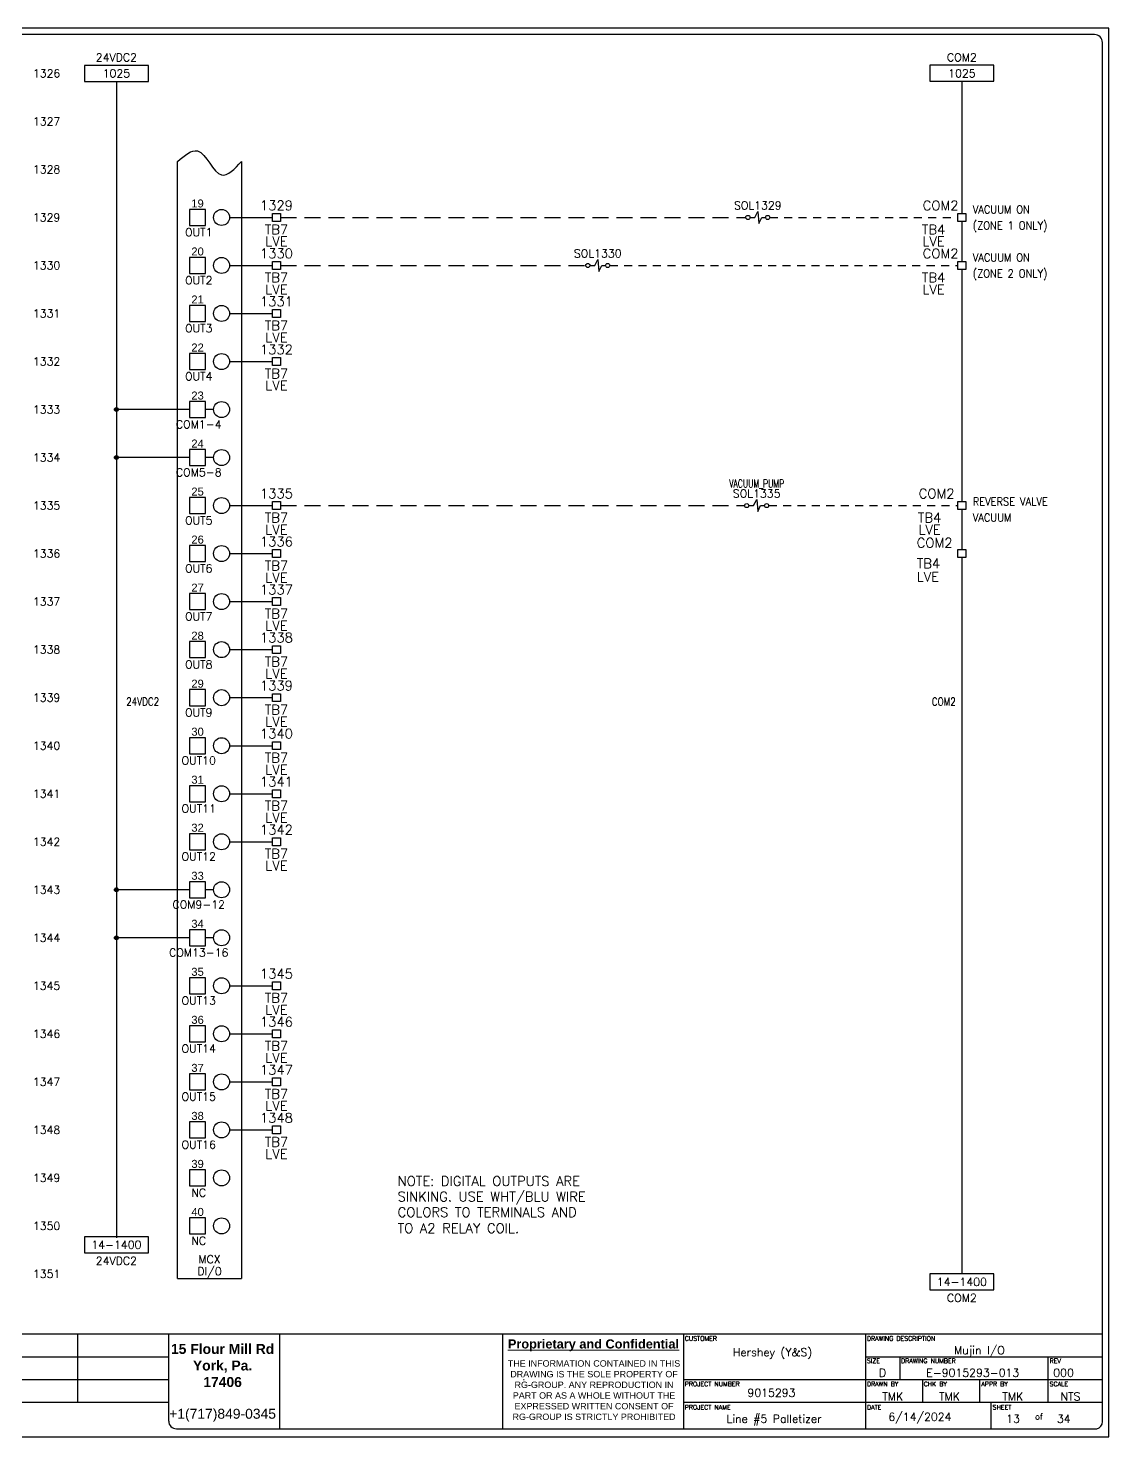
# Model space of a CAD drawing. Header units: inches. Extents: x 0 to 34.2, y 0 to 22.
# Drawn here: x 17.37 to 34.25, y -0.04 to 21.96 of the extents above; entities that cross this region are included whole.
import ezdxf
from ezdxf.enums import TextEntityAlignment as Align

# ---------------------------------------------------------------- set-up
doc = ezdxf.new("R2010")
doc.units = ezdxf.units.IN
doc.header["$MEASUREMENT"] = 0
for name, pattern in [('DASHED2', [0.375, 0.25, -0.125]), ('HIDDEN', [0.375, 0.25, -0.125]), ('HIDDEN2', [0.1875, 0.125, -0.0625])]:
    doc.linetypes.add(name, pattern=pattern)
for name, color, linetype in [('BLK_18AWG', 250, 'Continuous'), ('BLU_12AWG', 5, 'Continuous'), ('BLU_18 AWG', 150, 'Continuous'), ('BLU_18AWG', 5, 'Continuous'), ('BLU_WHT_12AWG', 4, 'Continuous'), ('DESC', 150, 'Continuous'), ('LOC', 8, 'Continuous'), ('LOCBOX', 3, 'HIDDEN2'), ('SYMS', 7, 'Continuous'), ('TAGS', 1, 'Continuous'), ('TB_LABELS', 1, 'Continuous'), ('WIRENO', 3, 'Continuous'), ('WIREREF', 50, 'Continuous'), ('XREF', 7, 'Continuous')]:
    doc.layers.add(name, color=color, linetype=linetype)
doc.styles.add('Annotative', font='arial.ttf')
doc.styles.add('Fields', font='simplex.shx', dxfattribs={"height": 0.185})
doc.styles.add('ROMANS', font='romans')
doc.styles.get("Standard").update_dxf_attribs({"font": 'arial.ttf'})
doc.styles.add('WD', font='romans.shx', dxfattribs={"height": 0.185})

# ---------------------------------------------------------------- blocks, each defined once
blk = doc.blocks.new('RG_Master_Ver_4_2_2')
at = {"color": 3}
for p, q in [((34.028, 21.856), (0.25, 21.856)), ((34.15, 0.194), (34.15, 21.734)), ((10.12, 1.563), (34.15, 1.563)), ((18.143, 1.563), (18.143, 0.496)), ((19.566, 1.563), (19.566, 0.203)), ((21.3, 1.563), (21.3, 0.072)), ((24.781, 1.562), (24.781, 0.072)), ((27.605, 1.563), (27.605, 0.072)), ((30.451, 1.563), (30.451, 0.072)), ((9.998, 1.207), (19.566, 1.207)), ((30.451, 1.207), (34.15, 1.207)), ((30.984, 1.207), (30.984, 0.852)), ((33.297, 1.207), (33.297, 0.852)), ((9.998, 0.852), (19.566, 0.852)), ((25.107, 0.852), (25.117, 0.852)), ((27.605, 0.852), (34.15, 0.852)), ((27.959, 0.852), (27.961, 0.852)), ((31.34, 0.852), (31.34, 0.496)), ((32.229, 0.852), (32.229, 0.496)), ((33.297, 0.852), (33.297, 0.496)), ((9.998, 0.496), (19.566, 0.496)), ((27.605, 0.496), (34.15, 0.496)), ((32.407, 0.496), (32.407, 0.085)), ((19.689, 0.081), (34.062, 0.081))]:
    blk.add_line(p, q, dxfattribs=at)
blk.add_lwpolyline([(0, -0.044), (34.25, -0.044), (34.25, 21.956), (0, 21.956)], close=True, dxfattribs=at)
for centre, radius, start, end in [((34.028, 21.734), 0.122, 0, 90), ((19.689, 0.203), 0.122, 180, 270), ((34.035, 0.192), 0.115, 283.6956, 0.7965)]:
    blk.add_arc(centre, radius, start, end, dxfattribs=at)
at = {"color": 3, "insert": (20.409, 1.406), "char_height": 0.14228, "attachment_point": 2}
blk.add_mtext_dynamic_manual_height_columns('{\\fArial|b1|i0|c0|p34;\\H1.08937x;15 Flour Mill Rd\\PYork, Pa. \\P17406}\\P\\P{\\H1.08937x;+1(717)849-0345}', width=1.73509, gutter_width=0.69, heights=[0], dxfattribs=at)
at = {"color": 3, "linetype": 'Continuous', "lineweight": 20, "insert": (26.201, 1.478), "char_height": 0.14228, "width": 2.80179, "attachment_point": 2, "style": 'Annotative'}
blk.add_mtext('{\\fArial|b1|i0|c0|p34;\\LProprietary and Confidential}', dxfattribs=at)
at = {"color": 3, "insert": (26.21, 1.152), "char_height": 0.1, "width": 2.78538, "attachment_point": 2, "style": 'Annotative'}
blk.add_mtext('THE INFORMATION CONTAINED IN THIS DRAWING IS THE SOLE PROPERTY OF RG-GROUP. ANY REPRODUCTION IN PART OR AS A WHOLE WITHOUT THE EXPRESSED WRITTEN CONSENT OF RG-GROUP IS STRICTLY PROHIBITED', dxfattribs=at)
at = {"insert": (30.807, 0.331), "char_height": 0.125, "attachment_point": 1, "style": 'Fields'}
blk.add_mtext('6/14/2024', dxfattribs=at)
at = {"style": 'Fields'}
for tag, p in [('DESCRIPTION_3', (13.116, 1.307)), ('DRN_3', (15.472, 1.307)), ('CHK_3', (16.529, 1.307)), ('APP_3', (17.552, 1.307)), ('DATE_3', (18.829, 1.307)), ('CUSTOMER', (28.997, 1.214)), ('DRAWING_DESC', (32.229, 1.246)), ('DESCRIPTION_2', (13.116, 0.951)), ('DRN_2', (15.472, 0.951)), ('CHK_2', (16.529, 0.951)), ('APP_2', (17.552, 0.951)), ('DATE_2', (18.829, 0.951)), ('SIZE', (30.715, 0.894)), ('DRAWING_#', (32.125, 0.894)), ('REV', (33.543, 0.894)), ('DESCRIPTION_1', (13.116, 0.596)), ('DRN_1', (15.472, 0.596)), ('CHK_1', (16.529, 0.596)), ('APP_1', (17.552, 0.596)), ('DATE_1', (18.829, 0.596)), ('PROJECT_#', (28.981, 0.581)), ('DRN_BY', (30.875, 0.524)), ('CHK_BY', (31.762, 0.524)), ('APP_BY', (32.75, 0.524)), ('SCALE', (33.652, 0.524)), ('PROJECT_NAME', (29.021, 0.176)), ('SHEETNUM', (32.753, 0.176)), ('TTL_SHTS', (33.547, 0.176))]:
    blk.add_attdef(tag, text='', height=0.125, dxfattribs=at).set_placement(p, align=Align.CENTER)
at = {"style": 'Fields', "flags": 9}
blk.add_attdef('WD_TB', (9.953, 0.194), '', height=0.0638, dxfattribs=at)
at = {"layer": 'TB_LABELS', "style": 'WD'}
for s, height, p in [('CUSTOMER', 0.0711, (27.627, 1.528)), ('DRAWING DESCRIPTION', 0.07114, (30.472, 1.528)), ('SIZE', 0.0711, (30.472, 1.179)), ('DRAWING NUMBER', 0.07114, (31.006, 1.179)), ('REV', 0.0711, (33.325, 1.179)), ('PROJECT NUMBER', 0.07114, (27.627, 0.816)), ('DRAWN BY', 0.0711, (30.472, 0.816)), ('CHK BY', 0.0711, (31.359, 0.816)), ('APPR BY', 0.0711, (32.258, 0.816)), ('SCALE', 0.0711, (33.325, 0.816)), ('PROJECT NAME', 0.07114, (27.627, 0.453)), ('DATE', 0.0711, (30.472, 0.453)), ('SHEET', 0.0711, (32.436, 0.453)), ('of', 0.0925, (33.098, 0.318))]:
    blk.add_text(s, height=height, dxfattribs=at).set_placement(p, align=Align.TOP_LEFT)
blk = doc.blocks.new('WD_MLRH')
at = {"style": 'WD'}
blk.add_attdef('RUNGFIRST', text='', height=0.125, dxfattribs=at).set_placement((-0.25, 0), align=Align.MIDDLE_RIGHT)
at = {"style": 'WD', "flags": 1}
for tag, p in [('RUNGHORV', (-0.25, -0.127)), ('RUNGDIST', (-0.25, -0.2)), ('RUNGCNT', (-0.25, -0.237)), ('RUNGINC', (-0.25, -0.163)), ('WIRE-START', (-0.25, -0.356)), ('WIRE-GSUF', (-0.25, -0.396)), ('PH3SPACE', (-0.25, -0.437)), ('WIREMODE', (-0.25, -0.281)), ('WIREFMT', (-0.25, -0.321))]:
    blk.add_attdef(tag, text='', height=0.025, dxfattribs=at).set_placement(p, align=Align.RIGHT)
blk = doc.blocks.new('HA2D1_REF_1')
for p, q in [((0, 0.25), (0, 0)), ((1, 0.25), (0, 0.25)), ((1, 0), (1, 0.25)), ((0, 0), (1, 0))]:
    blk.add_line(p, q)
at = {"style": 'WD'}
for tag, p in [('DESC1', (0.5, 0.3125)), ('XREF', (0.5, 0.0625))]:
    blk.add_attdef(tag, text='', height=0.125, dxfattribs=at).set_placement(p, align=Align.CENTER)
at = {"style": 'WD', "flags": 1}
blk.add_attdef('SIGCODE', text='', height=0.125, dxfattribs=at).set_placement((0.5, -0.125), align=Align.CENTER)
blk = doc.blocks.new('HA2S1_REF_1')
for p, q in [((0, 0.25), (0, 0)), ((1, 0.25), (0, 0.25)), ((1, 0), (1, 0.25)), ((0, 0), (1, 0))]:
    blk.add_line(p, q)
at = {"style": 'WD', "flags": 1}
blk.add_attdef('SIGCODE', text='', height=0.125, dxfattribs=at).set_placement((0.5, 0.3125), align=Align.CENTER)
at = {"style": 'WD'}
for tag, p in [('XREF', (0.5, 0.0625)), ('DESC1', (0.5, -0.1875))]:
    blk.add_attdef(tag, text='', height=0.125, dxfattribs=at).set_placement(p, align=Align.CENTER)
blk = doc.blocks.new('HSV1')
for p, q in [((-0.123, 0), (-0.047, 0)), ((-0.047, 0), (0, 0.094)), ((0, 0.094), (0.016, -0.094)), ((0.016, -0.094), (0.062, 0)), ((0.062, 0), (0.123, 0))]:
    blk.add_line(p, q)
for centre in [(-0.155, 0), (0.155, 0)]:
    blk.add_circle(centre, 0.0322)
at = {"style": 'WD', "width": 0.7}
for tag, p in [('INST', (0, 0.451)), ('LOC', (0, 0.281))]:
    blk.add_attdef(tag, text='', height=0.125, dxfattribs=at).set_placement(p, align=Align.CENTER)
at = {"style": 'WD'}
blk.add_attdef('TAG1', text='', height=0.125, dxfattribs=at).set_placement((0, 0.125), align=Align.CENTER)
for tag, p, height, flags in [('X4TERM01', (-0.188, 0), 0.0125, 1), ('FAMILY', (0.129, 0.108), 0.01, 9), ('X1TERM02', (0.188, 0), 0.0125, 1)]:
    blk.add_attdef(tag, p, '', height=height, dxfattribs=dict(at, flags=flags))
at = {"linetype": 'Continuous', "style": 'WD', "flags": 9}
for tag, p in [('ASSYCODE', (0.156, 0.047)), ('MFG', (0.156, 0.067)), ('CAT', (0.156, 0.087))]:
    blk.add_attdef(tag, text='', height=0.01, dxfattribs=at).set_placement(p, align=Align.CENTER)
at = {"style": 'WD'}
for tag, p, width in [('DESC1', (1.125, 0), 0.9), ('DESC2', (1.125, -0.156), 0.9), ('DESC3', (1.125, -0.312), 0.9), ('XREF', (1.133, -0.473), 0.8), ('WDTAGALT', (1.133, -0.629), 0.8)]:
    blk.add_attdef(tag, p, '', height=0.125, dxfattribs=dict(at, width=width))
at = {"linetype": 'Continuous', "style": 'WD', "flags": 8}
blk.add_attdef('TERM01', text='', height=0.125, dxfattribs=at).set_placement((-0.25, -0.031), align=Align.TOP_RIGHT)
at = {"style": 'WD'}
blk.add_attdef('RATING1', (0.078, -0.313), '', height=0.125, dxfattribs=at)
at = {"linetype": 'Continuous', "style": 'WD', "flags": 8}
blk.add_attdef('TERM02', text='', height=0.125, dxfattribs=at).set_placement((0.25, -0.031), align=Align.TOP_LEFT)
blk = doc.blocks.new('WDDOT')
for radius in [0.03, 0.0187, 0.00929]:
    blk.add_circle((0, 0), radius)
blk = doc.blocks.new('HT0W01')
for p, q in [((-0.062, 0.062), (0.062, 0.062)), ((-0.062, -0.062), (-0.062, 0.062)), ((0.062, 0.062), (0.062, -0.062)), ((0.062, -0.062), (-0.062, -0.062))]:
    blk.add_line(p, q)
at = {"style": 'WD', "flags": 1}
for tag, p, height in [('ASSYCODE', (-0.5, 0.5), 0.15), ('INST', (-0.438, 0.357), 0.15), ('DESC1', (0.612, 0.115), 0.15), ('X4TERM01', (-0.062, 0), 0.0125), ('X4TERMDESC01', (-0.055, -0.023), 0.025), ('X2TERMDESC01', (-0.006, 0.029), 0.025), ('STRIPSEQ', (0, 0), 0.00125), ('X2TERM01', (0, 0.062), 0.0125), ('X1TERMDESC01', (0.039, -0.003), 0.025), ('X1TERM01', (0.062, 0), 0.0125), ('LINKTERM', (0, -0.002), 0.00125), ('X8TERM01', (0, -0.062), 0.0125), ('X8TERMDESC01', (0, -0.054), 0.025)]:
    blk.add_attdef(tag, p, '', height=height, dxfattribs=at)
at = {"linetype": 'Continuous', "style": 'WD', "flags": 8}
for tag, p in [('WIRENO', (0, 0.188)), ('TAGSTRIP', (0, -0.188))]:
    blk.add_attdef(tag, text='', height=0.15, dxfattribs=at).set_placement(p, align=Align.MIDDLE)
at = {"linetype": 'Continuous', "style": 'WD'}
for tag, p, flags in [('CAT', (-0.938, -0.125), 1), ('DESC2', (0.612, -0.041), 9), ('DESC3', (0.612, -0.198), 9)]:
    blk.add_attdef(tag, p, '', height=0.15, dxfattribs=dict(at, flags=flags))
at = {"linetype": 'Continuous', "style": 'WD', "flags": 1}
blk.add_attdef('MFG', text='', height=0.15, dxfattribs=at).set_placement((-0.472, 0.062), align=Align.RIGHT)
at = {"style": 'WD'}
blk.add_attdef('LOC', text='', height=0.15, dxfattribs=at).set_placement((0, -0.375), align=Align.MIDDLE)
blk = doc.blocks.new('WD_WNV')
at = {"linetype": 'Continuous', "style": 'WD', "width": 0.8}
blk.add_attdef('WIRENO', text='', height=0.125, dxfattribs=at).set_placement((-0.05, 0), align=Align.MIDDLE_RIGHT)
at = {"style": 'WD', "flags": 1}
for tag, p in [('W01USER', (-0.062, 0.094)), ('W02USER', (-0.062, 0.086)), ('W03USER', (-0.062, 0.078)), ('W04USER', (-0.062, 0.07)), ('W05USER', (-0.062, 0.062)), ('W06USER', (-0.062, 0.055)), ('W07USER', (-0.062, 0.047)), ('W08USER', (-0.062, 0.039)), ('W09USER', (-0.062, 0.031)), ('W10USER', (-0.062, 0.023))]:
    blk.add_attdef(tag, text='', height=0.005, dxfattribs=at).set_placement(p, align=Align.CENTER)
blk = doc.blocks.new('VT0W01')
for p, q in [((-0.062, 0.062), (0.062, 0.062)), ((-0.062, -0.062), (-0.062, 0.062)), ((0.062, 0.062), (0.062, -0.062)), ((0.062, -0.062), (-0.062, -0.062))]:
    blk.add_line(p, q)
at = {"style": 'WD'}
for tag, p, width in [('INST', (0.062, 0.42), 0.7), ('LOC', (0.062, 0.25), 0.7), ('DESC1', (0.05, -0.385), 0.8)]:
    blk.add_attdef(tag, p, '', height=0.125, dxfattribs=dict(at, width=width))
at = {"style": 'WD', "flags": 1}
for tag, p, height in [('X4TERM01', (-0.062, 0), 0.0125), ('X4TERMDESC01', (-0.055, -0.023), 0.025), ('X2TERMDESC01', (-0.006, 0.029), 0.025), ('STRIPSEQ', (0, 0), 0.00125), ('X2TERM01', (0, 0.062), 0.0125), ('X1TERMDESC01', (0.039, -0.003), 0.025), ('X1TERM01', (0.062, 0), 0.0125), ('LINKTERM', (0, -0.002), 0.00125), ('X8TERM01', (0, -0.062), 0.0125), ('X8TERMDESC01', (0, -0.054), 0.025)]:
    blk.add_attdef(tag, p, '', height=height, dxfattribs=at)
at = {"linetype": 'Continuous', "style": 'WD'}
for tag, p, height, width, flags in [('WIRENO', (0.062, 0.094), 0.125, 0.8, 8), ('TAGSTRIP', (0.05, -0.229), 0.125, 0.9, 8), ('DESC2', (0.05, -0.541), 0.125, 0.8, 8), ('CAT', (0.213, -0.406), 0.109, 0.8, 1), ('DESC3', (0.05, -0.698), 0.125, 0.8, 8)]:
    blk.add_attdef(tag, p, '', height=height, dxfattribs=dict(at, width=width, flags=flags))
at = {"linetype": 'Continuous', "style": 'WD', "width": 0.8, "flags": 1}
blk.add_attdef('MFG', text='', height=0.109, dxfattribs=at).set_placement((0.088, -0.406), align=Align.RIGHT)
at = {"style": 'WD', "width": 0.7, "flags": 1}
blk.add_attdef('ASSYCODE', (0.062, -0.281), '', height=0.01, dxfattribs=at)

msp = doc.modelspace()

# ---------------------------------------------------------------- linework, layer by layer
for p, q in [((19.705, 2.43), (19.705, 19.875)), ((20.705, 19.875), (20.705, 2.43)), ((20.143, 19.125), (19.893, 19.125)), ((19.893, 19.125), (19.893, 18.875)), ((20.143, 19.125), (19.893, 19.125)), ((19.893, 19.125), (19.893, 18.875)), ((20.143, 18.875), (20.143, 19.125)), ((20.143, 18.875), (20.143, 19.125)), ((19.893, 18.875), (20.143, 18.875)), ((19.893, 18.875), (20.143, 18.875)), ((20.143, 18.375), (19.893, 18.375)), ((19.893, 18.375), (19.893, 18.125)), ((20.143, 18.375), (19.893, 18.375)), ((19.893, 18.375), (19.893, 18.125)), ((20.143, 18.125), (20.143, 18.375)), ((20.143, 18.125), (20.143, 18.375)), ((19.893, 18.125), (20.143, 18.125)), ((19.893, 18.125), (20.143, 18.125)), ((20.143, 17.625), (19.893, 17.625)), ((19.893, 17.625), (19.893, 17.375)), ((20.143, 17.625), (19.893, 17.625)), ((19.893, 17.625), (19.893, 17.375)), ((20.143, 17.375), (20.143, 17.625)), ((20.143, 17.375), (20.143, 17.625)), ((19.893, 17.375), (20.143, 17.375)), ((19.893, 17.375), (20.143, 17.375)), ((20.143, 16.875), (19.893, 16.875)), ((19.893, 16.875), (19.893, 16.625)), ((20.143, 16.875), (19.893, 16.875)), ((19.893, 16.875), (19.893, 16.625)), ((20.143, 16.625), (20.143, 16.875)), ((20.143, 16.625), (20.143, 16.875)), ((19.893, 16.625), (20.143, 16.625)), ((19.893, 16.625), (20.143, 16.625)), ((20.143, 16.125), (19.893, 16.125)), ((19.893, 16.125), (19.893, 15.875)), ((20.143, 16.125), (19.893, 16.125)), ((19.893, 16.125), (19.893, 15.875)), ((20.143, 15.875), (20.143, 16.125)), ((20.143, 15.875), (20.143, 16.125)), ((19.893, 15.875), (20.143, 15.875)), ((19.893, 15.875), (20.143, 15.875)), ((20.143, 15.375), (19.893, 15.375)), ((19.893, 15.375), (19.893, 15.125)), ((20.143, 15.375), (19.893, 15.375)), ((19.893, 15.375), (19.893, 15.125)), ((20.143, 15.125), (20.143, 15.375)), ((20.143, 15.125), (20.143, 15.375)), ((19.893, 15.125), (20.143, 15.125)), ((19.893, 15.125), (20.143, 15.125)), ((20.143, 14.625), (19.893, 14.625)), ((19.893, 14.625), (19.893, 14.375)), ((20.143, 14.625), (19.893, 14.625)), ((19.893, 14.625), (19.893, 14.375)), ((20.143, 14.375), (20.143, 14.625)), ((20.143, 14.375), (20.143, 14.625)), ((19.893, 14.375), (20.143, 14.375)), ((19.893, 14.375), (20.143, 14.375)), ((20.143, 13.875), (19.893, 13.875)), ((19.893, 13.875), (19.893, 13.625)), ((20.143, 13.875), (19.893, 13.875)), ((19.893, 13.875), (19.893, 13.625)), ((20.143, 13.625), (20.143, 13.875)), ((20.143, 13.625), (20.143, 13.875)), ((19.893, 13.625), (20.143, 13.625)), ((19.893, 13.625), (20.143, 13.625)), ((20.143, 13.125), (19.893, 13.125)), ((19.893, 13.125), (19.893, 12.875)), ((20.143, 13.125), (19.893, 13.125)), ((19.893, 13.125), (19.893, 12.875)), ((20.143, 12.875), (20.143, 13.125)), ((20.143, 12.875), (20.143, 13.125)), ((19.893, 12.875), (20.143, 12.875)), ((19.893, 12.875), (20.143, 12.875)), ((20.143, 12.375), (19.893, 12.375)), ((19.893, 12.375), (19.893, 12.125)), ((20.143, 12.375), (19.893, 12.375)), ((19.893, 12.375), (19.893, 12.125)), ((20.143, 12.125), (20.143, 12.375)), ((20.143, 12.125), (20.143, 12.375)), ((19.893, 12.125), (20.143, 12.125)), ((19.893, 12.125), (20.143, 12.125)), ((20.143, 11.625), (19.893, 11.625)), ((19.893, 11.625), (19.893, 11.375)), ((20.143, 11.625), (19.893, 11.625)), ((19.893, 11.625), (19.893, 11.375)), ((20.143, 11.375), (20.143, 11.625)), ((20.143, 11.375), (20.143, 11.625)), ((19.893, 11.375), (20.143, 11.375)), ((19.893, 11.375), (20.143, 11.375)), ((20.143, 10.875), (19.893, 10.875)), ((19.893, 10.875), (19.893, 10.625)), ((20.143, 10.875), (19.893, 10.875)), ((19.893, 10.875), (19.893, 10.625)), ((20.143, 10.625), (20.143, 10.875)), ((20.143, 10.625), (20.143, 10.875)), ((19.893, 10.625), (20.143, 10.625)), ((19.893, 10.625), (20.143, 10.625)), ((20.143, 10.125), (19.893, 10.125)), ((19.893, 10.125), (19.893, 9.875)), ((20.143, 10.125), (19.893, 10.125)), ((19.893, 10.125), (19.893, 9.875)), ((20.143, 9.875), (20.143, 10.125)), ((20.143, 9.875), (20.143, 10.125)), ((19.893, 9.875), (20.143, 9.875)), ((19.893, 9.875), (20.143, 9.875)), ((20.143, 9.375), (19.893, 9.375)), ((19.893, 9.375), (19.893, 9.125)), ((20.143, 9.375), (19.893, 9.375)), ((19.893, 9.375), (19.893, 9.125)), ((20.143, 9.125), (20.143, 9.375)), ((20.143, 9.125), (20.143, 9.375)), ((19.893, 9.125), (20.143, 9.125)), ((19.893, 9.125), (20.143, 9.125)), ((20.143, 8.625), (19.893, 8.625)), ((19.893, 8.625), (19.893, 8.375)), ((20.143, 8.625), (19.893, 8.625)), ((19.893, 8.625), (19.893, 8.375)), ((20.143, 8.375), (20.143, 8.625)), ((20.143, 8.375), (20.143, 8.625)), ((19.893, 8.375), (20.143, 8.375)), ((19.893, 8.375), (20.143, 8.375)), ((20.143, 7.875), (19.893, 7.875)), ((19.893, 7.875), (19.893, 7.625)), ((20.143, 7.875), (19.893, 7.875)), ((19.893, 7.875), (19.893, 7.625)), ((20.143, 7.625), (20.143, 7.875)), ((20.143, 7.625), (20.143, 7.875)), ((19.893, 7.625), (20.143, 7.625)), ((19.893, 7.625), (20.143, 7.625)), ((20.143, 7.125), (19.893, 7.125)), ((19.893, 7.125), (19.893, 6.875)), ((20.143, 7.125), (19.893, 7.125)), ((19.893, 7.125), (19.893, 6.875)), ((20.143, 6.875), (20.143, 7.125)), ((20.143, 6.875), (20.143, 7.125)), ((19.893, 6.875), (20.143, 6.875)), ((19.893, 6.875), (20.143, 6.875)), ((20.143, 6.375), (19.893, 6.375)), ((19.893, 6.375), (19.893, 6.125)), ((20.143, 6.375), (19.893, 6.375)), ((19.893, 6.375), (19.893, 6.125)), ((20.143, 6.125), (20.143, 6.375)), ((20.143, 6.125), (20.143, 6.375)), ((19.893, 6.125), (20.143, 6.125)), ((19.893, 6.125), (20.143, 6.125)), ((20.143, 5.625), (19.893, 5.625)), ((19.893, 5.625), (19.893, 5.375)), ((20.143, 5.625), (19.893, 5.625)), ((19.893, 5.625), (19.893, 5.375)), ((20.143, 5.375), (20.143, 5.625)), ((20.143, 5.375), (20.143, 5.625)), ((19.893, 5.375), (20.143, 5.375)), ((19.893, 5.375), (20.143, 5.375)), ((20.143, 4.875), (19.893, 4.875)), ((19.893, 4.875), (19.893, 4.625)), ((20.143, 4.875), (19.893, 4.875)), ((19.893, 4.875), (19.893, 4.625)), ((20.143, 4.625), (20.143, 4.875)), ((20.143, 4.625), (20.143, 4.875)), ((19.893, 4.625), (20.143, 4.625)), ((19.893, 4.625), (20.143, 4.625)), ((20.143, 4.125), (19.893, 4.125)), ((19.893, 4.125), (19.893, 3.875)), ((20.143, 4.125), (19.893, 4.125)), ((19.893, 4.125), (19.893, 3.875)), ((20.143, 3.875), (20.143, 4.125)), ((20.143, 3.875), (20.143, 4.125)), ((19.893, 3.875), (20.143, 3.875)), ((19.893, 3.875), (20.143, 3.875)), ((20.143, 3.375), (19.893, 3.375)), ((19.893, 3.375), (19.893, 3.125)), ((20.143, 3.375), (19.893, 3.375)), ((19.893, 3.375), (19.893, 3.125)), ((20.143, 3.125), (20.143, 3.375)), ((20.143, 3.125), (20.143, 3.375)), ((19.893, 3.125), (20.143, 3.125)), ((19.893, 3.125), (20.143, 3.125)), ((19.705, 2.43), (20.705, 2.43))]:
    msp.add_line(p, q)
for centre in [(20.393, 19), (20.393, 18.25), (20.393, 17.5), (20.393, 16.75), (20.393, 16), (20.393, 15.25), (20.393, 14.5), (20.393, 13.75), (20.393, 13), (20.393, 12.25), (20.393, 11.5), (20.393, 10.75), (20.393, 10), (20.393, 9.25), (20.393, 8.5), (20.393, 7.75), (20.393, 7), (20.393, 6.25), (20.393, 5.5), (20.393, 4.75), (20.393, 4), (20.393, 3.25)]:
    msp.add_circle(centre, 0.125)
msp.add_spline([(19.705, 19.875), (20.018, 20.038), (20.393, 19.663), (20.705, 19.875)], degree=3)
at = {"layer": 'BLK_18AWG', "linetype": 'DASHED2'}
for p, q in [((21.312, 19), (28.58, 19)), ((21.312, 18.25), (26.08, 18.25))]:
    msp.add_line(p, q, dxfattribs=at)
at = {"layer": 'BLK_18AWG', "linetype": 'HIDDEN'}
msp.add_line((21.312, 14.5), (28.562, 14.5), dxfattribs=at)
at = {"layer": 'BLU_12AWG'}
msp.add_line((18.75, 21.125), (18.75, 3.062), dxfattribs=at)
at = {"layer": 'BLU_18 AWG', "color": 4, "linetype": 'Continuous'}
for p, q in [((20.518, 19), (21.188, 19)), ((20.518, 18.25), (21.188, 18.25)), ((20.518, 17.5), (21.188, 17.5)), ((20.518, 16.75), (21.188, 16.75)), ((20.518, 14.5), (21.188, 14.5)), ((20.518, 13.75), (21.188, 13.75)), ((20.518, 13), (21.188, 13)), ((20.518, 12.25), (21.188, 12.25)), ((20.518, 11.5), (21.188, 11.5)), ((20.518, 10.75), (21.188, 10.75)), ((20.518, 10), (21.188, 10)), ((20.518, 9.25), (21.188, 9.25)), ((20.518, 7), (21.188, 7)), ((20.518, 6.25), (21.188, 6.25)), ((20.518, 5.5), (21.188, 5.5)), ((20.518, 4.75), (21.188, 4.75))]:
    msp.add_line(p, q, dxfattribs=at)
at = {"layer": 'BLU_18 AWG', "linetype": 'HIDDEN2'}
for p, q in [((28.955, 19), (31.893, 19)), ((26.455, 18.25), (31.893, 18.25))]:
    msp.add_line(p, q, dxfattribs=at)
at = {"layer": 'BLU_18AWG', "linetype": 'Continuous'}
for p, q in [((19.893, 16), (18.75, 16)), ((20.268, 16), (20.143, 16)), ((19.893, 15.25), (18.75, 15.25)), ((20.268, 15.25), (20.143, 15.25)), ((19.893, 8.5), (18.75, 8.5)), ((20.268, 8.5), (20.143, 8.5)), ((19.893, 7.75), (18.75, 7.75)), ((20.268, 7.75), (20.143, 7.75))]:
    msp.add_line(p, q, dxfattribs=at)
at = {"layer": 'BLU_18AWG', "linetype": 'HIDDEN2'}
msp.add_line((28.938, 14.5), (31.893, 14.5), dxfattribs=at)
at = {"layer": 'BLU_WHT_12AWG'}
for p, q in [((31.955, 21.126), (31.955, 19.062)), ((31.955, 18.937), (31.955, 18.312)), ((31.955, 18.187), (31.955, 14.562)), ((31.955, 14.438), (31.955, 13.812)), ((31.955, 13.688), (31.955, 2.5))]:
    msp.add_line(p, q, dxfattribs=at)

# ---------------------------------------------------------------- block references
ref = msp.add_blockref('RG_Master_Ver_4_2_2', (0, 0))
ref.add_attrib('CUSTOMER', 'Hershey (Y&S)', dxfattribs={"height": 0.125, "style": 'Fields'}).set_placement((28.997, 1.214), align=Align.CENTER)
ref.add_attrib('DRAWING_DESC', 'Mujin I/O', dxfattribs={"height": 0.125, "style": 'Fields'}).set_placement((32.229, 1.246), align=Align.CENTER)
ref.add_attrib('PROJECT_#', '9015293', dxfattribs={"height": 0.125, "style": 'Fields'}).set_placement((28.981, 0.581), align=Align.CENTER)
ref.add_attrib('PROJECT_NAME', 'Line #5 Palletizer', dxfattribs={"height": 0.125, "style": 'Fields'}).set_placement((29.021, 0.176), align=Align.CENTER)
ref.add_attrib('SIZE', 'D', dxfattribs={"height": 0.125, "style": 'Fields'}).set_placement((30.715, 0.894), align=Align.CENTER)
ref.add_attrib('APP_BY', 'TMK', dxfattribs={"height": 0.125, "style": 'Fields'}).set_placement((32.75, 0.524), align=Align.CENTER)
ref.add_attrib('DRAWING_#', 'E-9015293-013', dxfattribs={"height": 0.125, "style": 'Fields'}).set_placement((32.125, 0.894), align=Align.CENTER)
ref.add_attrib('REV', '000', dxfattribs={"height": 0.125, "style": 'Fields'}).set_placement((33.543, 0.894), align=Align.CENTER)
ref.add_attrib('SCALE', 'NTS', dxfattribs={"height": 0.125, "style": 'Fields'}).set_placement((33.652, 0.524), align=Align.CENTER)
ref.add_attrib('DRN_BY', 'TMK', dxfattribs={"height": 0.125, "style": 'Fields'}).set_placement((30.875, 0.524), align=Align.CENTER)
ref.add_attrib('CHK_BY', 'TMK', dxfattribs={"height": 0.125, "style": 'Fields'}).set_placement((31.762, 0.524), align=Align.CENTER)
ref.add_attrib('SHEETNUM', '13', dxfattribs={"height": 0.125, "style": 'Fields'}).set_placement((32.753, 0.176), align=Align.CENTER)
ref.add_attrib('TTL_SHTS', '34', dxfattribs={"height": 0.125, "style": 'Fields'}).set_placement((33.547, 0.176), align=Align.CENTER)
msp.add_blockref('WD_MLRH', (18.125, 21.25)).add_auto_attribs({'RUNGFIRST': '1326'})
at = {"layer": 'SYMS'}
ref = msp.add_blockref('HA2D1_REF_1', (18.25, 21.125), dxfattribs=at)
ref.add_attrib('XREF', '1025', dxfattribs={"layer": 'XREF', "height": 0.125, "style": 'WD'}).set_placement((18.75, 21.188), align=Align.CENTER)
ref.add_attrib('DESC1', '24VDC2', dxfattribs={"layer": 'DESC', "height": 0.125, "style": 'WD'}).set_placement((18.75, 21.438), align=Align.CENTER)
ref = msp.add_blockref('HA2D1_REF_1', (31.455, 21.126), dxfattribs=at)
ref.add_attrib('XREF', '1025', dxfattribs={"layer": 'XREF', "height": 0.125, "style": 'WD'}).set_placement((31.955, 21.188), align=Align.CENTER)
ref.add_attrib('DESC1', 'COM2', dxfattribs={"layer": 'DESC', "height": 0.125, "style": 'WD'}).set_placement((31.955, 21.438), align=Align.CENTER)
ref = msp.add_blockref('HT0W01', (21.25, 19), dxfattribs=at)
ref.add_attrib('LOC', 'LVE', dxfattribs={"layer": 'LOC', "height": 0.15, "style": 'WD'}).set_placement((21.25, 18.625), align=Align.MIDDLE)
ref.add_attrib('WIRENO', '1329', dxfattribs={"layer": 'WIREREF', "linetype": 'Continuous', "height": 0.15, "style": 'WD', "flags": 8}).set_placement((21.25, 19.188), align=Align.MIDDLE)
ref.add_attrib('TAGSTRIP', 'TB7', dxfattribs={"layer": 'TAGS', "linetype": 'Continuous', "height": 0.15, "style": 'WD', "flags": 8}).set_placement((21.25, 18.812), align=Align.MIDDLE)
ref = msp.add_blockref('HSV1', (28.768, 19), dxfattribs=at)
ref.add_attrib('TAG1', 'SOL1329', dxfattribs={"layer": 'TAGS', "height": 0.125, "style": 'WD'}).set_placement((28.768, 19.125), align=Align.CENTER)
ref.add_attrib('DESC2', '(ZONE 1 ONLY)', (32.125, 18.812), dxfattribs={"layer": 'DESC', "height": 0.125, "style": 'WD', "width": 0.9})
ref.add_attrib('DESC1', 'VACUUM ON', (32.125, 19.062), dxfattribs={"layer": 'DESC', "height": 0.125, "style": 'WD', "width": 0.9})
ref = msp.add_blockref('HT0W01', (31.955, 19), dxfattribs=at)
ref.add_attrib('LOC', 'LVE', dxfattribs={"layer": 'LOC', "height": 0.15, "style": 'WD'}).set_placement((31.512, 18.625), align=Align.MIDDLE)
ref.add_attrib('WIRENO', 'COM2', dxfattribs={"layer": 'WIREREF', "linetype": 'Continuous', "height": 0.15, "style": 'WD', "flags": 8}).set_placement((31.623, 19.187), align=Align.MIDDLE)
ref.add_attrib('TAGSTRIP', 'TB4', dxfattribs={"layer": 'TAGS', "linetype": 'Continuous', "height": 0.15, "style": 'WD', "flags": 8}).set_placement((31.512, 18.812), align=Align.MIDDLE)
ref = msp.add_blockref('HT0W01', (21.25, 18.25), dxfattribs=at)
ref.add_attrib('LOC', 'LVE', dxfattribs={"layer": 'LOC', "height": 0.15, "style": 'WD'}).set_placement((21.25, 17.875), align=Align.MIDDLE)
ref.add_attrib('WIRENO', '1330', dxfattribs={"layer": 'WIREREF', "linetype": 'Continuous', "height": 0.15, "style": 'WD', "flags": 8}).set_placement((21.25, 18.438), align=Align.MIDDLE)
ref.add_attrib('TAGSTRIP', 'TB7', dxfattribs={"layer": 'TAGS', "linetype": 'Continuous', "height": 0.15, "style": 'WD', "flags": 8}).set_placement((21.25, 18.062), align=Align.MIDDLE)
ref = msp.add_blockref('HSV1', (26.268, 18.25), dxfattribs=at)
ref.add_attrib('TAG1', 'SOL1330', dxfattribs={"layer": 'TAGS', "height": 0.125, "style": 'WD'}).set_placement((26.268, 18.375), align=Align.CENTER)
ref.add_attrib('DESC2', '(ZONE 2 ONLY)', (32.125, 18.062), dxfattribs={"layer": 'DESC', "height": 0.125, "style": 'WD', "width": 0.9})
ref.add_attrib('DESC1', 'VACUUM ON', (32.125, 18.312), dxfattribs={"layer": 'DESC', "height": 0.125, "style": 'WD', "width": 0.9})
ref = msp.add_blockref('HT0W01', (31.955, 18.25), dxfattribs=at)
ref.add_attrib('LOC', 'LVE', dxfattribs={"layer": 'LOC', "height": 0.15, "style": 'WD'}).set_placement((31.512, 17.875), align=Align.MIDDLE)
ref.add_attrib('WIRENO', 'COM2', dxfattribs={"layer": 'WIREREF', "linetype": 'Continuous', "height": 0.15, "style": 'WD', "flags": 8}).set_placement((31.623, 18.437), align=Align.MIDDLE)
ref.add_attrib('TAGSTRIP', 'TB4', dxfattribs={"layer": 'TAGS', "linetype": 'Continuous', "height": 0.15, "style": 'WD', "flags": 8}).set_placement((31.512, 18.062), align=Align.MIDDLE)
ref = msp.add_blockref('HT0W01', (21.25, 17.5), dxfattribs=at)
ref.add_attrib('LOC', 'LVE', dxfattribs={"layer": 'LOC', "height": 0.15, "style": 'WD'}).set_placement((21.25, 17.125), align=Align.MIDDLE)
ref.add_attrib('WIRENO', '1331', dxfattribs={"layer": 'WIREREF', "linetype": 'Continuous', "height": 0.15, "style": 'WD', "flags": 8}).set_placement((21.25, 17.688), align=Align.MIDDLE)
ref.add_attrib('TAGSTRIP', 'TB7', dxfattribs={"layer": 'TAGS', "linetype": 'Continuous', "height": 0.15, "style": 'WD', "flags": 8}).set_placement((21.25, 17.312), align=Align.MIDDLE)
ref = msp.add_blockref('HT0W01', (21.25, 16.75), dxfattribs=at)
ref.add_attrib('LOC', 'LVE', dxfattribs={"layer": 'LOC', "height": 0.15, "style": 'WD'}).set_placement((21.25, 16.375), align=Align.MIDDLE)
ref.add_attrib('WIRENO', '1332', dxfattribs={"layer": 'WIREREF', "linetype": 'Continuous', "height": 0.15, "style": 'WD', "flags": 8}).set_placement((21.25, 16.938), align=Align.MIDDLE)
ref.add_attrib('TAGSTRIP', 'TB7', dxfattribs={"layer": 'TAGS', "linetype": 'Continuous', "height": 0.15, "style": 'WD', "flags": 8}).set_placement((21.25, 16.562), align=Align.MIDDLE)
at = {"layer": 'SYMS', "color": 4, "linetype": 'Continuous'}
for p in [(18.75, 16), (18.75, 15.25), (18.75, 8.5), (18.75, 7.75)]:
    msp.add_blockref('WDDOT', p, dxfattribs=at)
at = {"layer": 'SYMS'}
ref = msp.add_blockref('HT0W01', (21.25, 14.5), dxfattribs=at)
ref.add_attrib('LOC', 'LVE', dxfattribs={"layer": 'LOC', "height": 0.15, "style": 'WD'}).set_placement((21.25, 14.125), align=Align.MIDDLE)
ref.add_attrib('WIRENO', '1335', dxfattribs={"layer": 'WIREREF', "linetype": 'Continuous', "height": 0.15, "style": 'WD', "flags": 8}).set_placement((21.25, 14.688), align=Align.MIDDLE)
ref.add_attrib('TAGSTRIP', 'TB7', dxfattribs={"layer": 'TAGS', "linetype": 'Continuous', "height": 0.15, "style": 'WD', "flags": 8}).set_placement((21.25, 14.312), align=Align.MIDDLE)
ref = msp.add_blockref('HSV1', (28.75, 14.5), dxfattribs=at)
ref.add_attrib('LOC', 'VACUUM_PUMP', dxfattribs={"layer": 'LOC', "height": 0.125, "style": 'WD', "width": 0.7}).set_placement((28.75, 14.781), align=Align.CENTER)
ref.add_attrib('TAG1', 'SOL1335', dxfattribs={"layer": 'TAGS', "height": 0.125, "style": 'WD'}).set_placement((28.75, 14.625), align=Align.CENTER)
ref.add_attrib('DESC2', 'VACUUM', (32.125, 14.25), dxfattribs={"layer": 'DESC', "height": 0.125, "style": 'WD', "width": 0.9})
ref.add_attrib('DESC1', 'REVERSE VALVE', (32.125, 14.5), dxfattribs={"layer": 'DESC', "height": 0.125, "style": 'WD', "width": 0.9})
ref = msp.add_blockref('HT0W01', (31.955, 14.5), dxfattribs=at)
ref.add_attrib('LOC', 'LVE', dxfattribs={"layer": 'LOC', "height": 0.15, "style": 'WD'}).set_placement((31.45, 14.125), align=Align.MIDDLE)
ref.add_attrib('WIRENO', 'COM2', dxfattribs={"layer": 'WIREREF', "linetype": 'Continuous', "height": 0.15, "style": 'WD', "flags": 8}).set_placement((31.561, 14.688), align=Align.MIDDLE)
ref.add_attrib('TAGSTRIP', 'TB4', dxfattribs={"layer": 'TAGS', "linetype": 'Continuous', "height": 0.15, "style": 'WD', "flags": 8}).set_placement((31.45, 14.312), align=Align.MIDDLE)
ref = msp.add_blockref('HT0W01', (21.25, 13.75), dxfattribs=at)
ref.add_attrib('LOC', 'LVE', dxfattribs={"layer": 'LOC', "height": 0.15, "style": 'WD'}).set_placement((21.25, 13.375), align=Align.MIDDLE)
ref.add_attrib('WIRENO', '1336', dxfattribs={"layer": 'WIREREF', "linetype": 'Continuous', "height": 0.15, "style": 'WD', "flags": 8}).set_placement((21.25, 13.938), align=Align.MIDDLE)
ref.add_attrib('TAGSTRIP', 'TB7', dxfattribs={"layer": 'TAGS', "linetype": 'Continuous', "height": 0.15, "style": 'WD', "flags": 8}).set_placement((21.25, 13.562), align=Align.MIDDLE)
ref = msp.add_blockref('VT0W01', (31.955, 13.75), dxfattribs=at)
ref.add_attrib('LOC', 'LVE', (31.25, 13.312), dxfattribs={"layer": 'LOC', "height": 0.15, "style": 'WD'})
ref.add_attrib('WIRENO', 'COM2', (31.25, 13.844), dxfattribs={"layer": 'WIREREF', "linetype": 'Continuous', "height": 0.15, "style": 'WD', "flags": 8})
ref.add_attrib('TAGSTRIP', 'TB4', (31.25, 13.521), dxfattribs={"layer": 'TAGS', "linetype": 'Continuous', "height": 0.15, "style": 'WD', "flags": 8})
ref = msp.add_blockref('HT0W01', (21.25, 13), dxfattribs=at)
ref.add_attrib('LOC', 'LVE', dxfattribs={"layer": 'LOC', "height": 0.15, "style": 'WD'}).set_placement((21.25, 12.625), align=Align.MIDDLE)
ref.add_attrib('WIRENO', '1337', dxfattribs={"layer": 'WIREREF', "linetype": 'Continuous', "height": 0.15, "style": 'WD', "flags": 8}).set_placement((21.25, 13.188), align=Align.MIDDLE)
ref.add_attrib('TAGSTRIP', 'TB7', dxfattribs={"layer": 'TAGS', "linetype": 'Continuous', "height": 0.15, "style": 'WD', "flags": 8}).set_placement((21.25, 12.812), align=Align.MIDDLE)
ref = msp.add_blockref('HT0W01', (21.25, 12.25), dxfattribs=at)
ref.add_attrib('LOC', 'LVE', dxfattribs={"layer": 'LOC', "height": 0.15, "style": 'WD'}).set_placement((21.25, 11.875), align=Align.MIDDLE)
ref.add_attrib('WIRENO', '1338', dxfattribs={"layer": 'WIREREF', "linetype": 'Continuous', "height": 0.15, "style": 'WD', "flags": 8}).set_placement((21.25, 12.438), align=Align.MIDDLE)
ref.add_attrib('TAGSTRIP', 'TB7', dxfattribs={"layer": 'TAGS', "linetype": 'Continuous', "height": 0.15, "style": 'WD', "flags": 8}).set_placement((21.25, 12.062), align=Align.MIDDLE)
ref = msp.add_blockref('HT0W01', (21.25, 11.5), dxfattribs=at)
ref.add_attrib('LOC', 'LVE', dxfattribs={"layer": 'LOC', "height": 0.15, "style": 'WD'}).set_placement((21.25, 11.125), align=Align.MIDDLE)
ref.add_attrib('WIRENO', '1339', dxfattribs={"layer": 'WIREREF', "linetype": 'Continuous', "height": 0.15, "style": 'WD', "flags": 8}).set_placement((21.25, 11.688), align=Align.MIDDLE)
ref.add_attrib('TAGSTRIP', 'TB7', dxfattribs={"layer": 'TAGS', "linetype": 'Continuous', "height": 0.15, "style": 'WD', "flags": 8}).set_placement((21.25, 11.312), align=Align.MIDDLE)
ref = msp.add_blockref('HT0W01', (21.25, 10.75), dxfattribs=at)
ref.add_attrib('LOC', 'LVE', dxfattribs={"layer": 'LOC', "height": 0.15, "style": 'WD'}).set_placement((21.25, 10.375), align=Align.MIDDLE)
ref.add_attrib('WIRENO', '1340', dxfattribs={"layer": 'WIREREF', "linetype": 'Continuous', "height": 0.15, "style": 'WD', "flags": 8}).set_placement((21.25, 10.938), align=Align.MIDDLE)
ref.add_attrib('TAGSTRIP', 'TB7', dxfattribs={"layer": 'TAGS', "linetype": 'Continuous', "height": 0.15, "style": 'WD', "flags": 8}).set_placement((21.25, 10.562), align=Align.MIDDLE)
ref = msp.add_blockref('HT0W01', (21.25, 10), dxfattribs=at)
ref.add_attrib('LOC', 'LVE', dxfattribs={"layer": 'LOC', "height": 0.15, "style": 'WD'}).set_placement((21.25, 9.625), align=Align.MIDDLE)
ref.add_attrib('WIRENO', '1341', dxfattribs={"layer": 'WIREREF', "linetype": 'Continuous', "height": 0.15, "style": 'WD', "flags": 8}).set_placement((21.25, 10.188), align=Align.MIDDLE)
ref.add_attrib('TAGSTRIP', 'TB7', dxfattribs={"layer": 'TAGS', "linetype": 'Continuous', "height": 0.15, "style": 'WD', "flags": 8}).set_placement((21.25, 9.812), align=Align.MIDDLE)
ref = msp.add_blockref('HT0W01', (21.25, 9.25), dxfattribs=at)
ref.add_attrib('LOC', 'LVE', dxfattribs={"layer": 'LOC', "height": 0.15, "style": 'WD'}).set_placement((21.25, 8.875), align=Align.MIDDLE)
ref.add_attrib('WIRENO', '1342', dxfattribs={"layer": 'WIREREF', "linetype": 'Continuous', "height": 0.15, "style": 'WD', "flags": 8}).set_placement((21.25, 9.438), align=Align.MIDDLE)
ref.add_attrib('TAGSTRIP', 'TB7', dxfattribs={"layer": 'TAGS', "linetype": 'Continuous', "height": 0.15, "style": 'WD', "flags": 8}).set_placement((21.25, 9.062), align=Align.MIDDLE)
ref = msp.add_blockref('HT0W01', (21.25, 7), dxfattribs=at)
ref.add_attrib('LOC', 'LVE', dxfattribs={"layer": 'LOC', "height": 0.15, "style": 'WD'}).set_placement((21.25, 6.625), align=Align.MIDDLE)
ref.add_attrib('WIRENO', '1345', dxfattribs={"layer": 'WIREREF', "linetype": 'Continuous', "height": 0.15, "style": 'WD', "flags": 8}).set_placement((21.25, 7.188), align=Align.MIDDLE)
ref.add_attrib('TAGSTRIP', 'TB7', dxfattribs={"layer": 'TAGS', "linetype": 'Continuous', "height": 0.15, "style": 'WD', "flags": 8}).set_placement((21.25, 6.812), align=Align.MIDDLE)
ref = msp.add_blockref('HT0W01', (21.25, 6.25), dxfattribs=at)
ref.add_attrib('LOC', 'LVE', dxfattribs={"layer": 'LOC', "height": 0.15, "style": 'WD'}).set_placement((21.25, 5.875), align=Align.MIDDLE)
ref.add_attrib('WIRENO', '1346', dxfattribs={"layer": 'WIREREF', "linetype": 'Continuous', "height": 0.15, "style": 'WD', "flags": 8}).set_placement((21.25, 6.438), align=Align.MIDDLE)
ref.add_attrib('TAGSTRIP', 'TB7', dxfattribs={"layer": 'TAGS', "linetype": 'Continuous', "height": 0.15, "style": 'WD', "flags": 8}).set_placement((21.25, 6.062), align=Align.MIDDLE)
ref = msp.add_blockref('HT0W01', (21.25, 5.5), dxfattribs=at)
ref.add_attrib('LOC', 'LVE', dxfattribs={"layer": 'LOC', "height": 0.15, "style": 'WD'}).set_placement((21.25, 5.125), align=Align.MIDDLE)
ref.add_attrib('WIRENO', '1347', dxfattribs={"layer": 'WIREREF', "linetype": 'Continuous', "height": 0.15, "style": 'WD', "flags": 8}).set_placement((21.25, 5.688), align=Align.MIDDLE)
ref.add_attrib('TAGSTRIP', 'TB7', dxfattribs={"layer": 'TAGS', "linetype": 'Continuous', "height": 0.15, "style": 'WD', "flags": 8}).set_placement((21.25, 5.312), align=Align.MIDDLE)
ref = msp.add_blockref('HT0W01', (21.25, 4.75), dxfattribs=at)
ref.add_attrib('LOC', 'LVE', dxfattribs={"layer": 'LOC', "height": 0.15, "style": 'WD'}).set_placement((21.25, 4.375), align=Align.MIDDLE)
ref.add_attrib('WIRENO', '1348', dxfattribs={"layer": 'WIREREF', "linetype": 'Continuous', "height": 0.15, "style": 'WD', "flags": 8}).set_placement((21.25, 4.938), align=Align.MIDDLE)
ref.add_attrib('TAGSTRIP', 'TB7', dxfattribs={"layer": 'TAGS', "linetype": 'Continuous', "height": 0.15, "style": 'WD', "flags": 8}).set_placement((21.25, 4.562), align=Align.MIDDLE)
ref = msp.add_blockref('HA2S1_REF_1', (18.25, 2.83), dxfattribs=at)
ref.add_attrib('XREF', '14-1400', dxfattribs={"layer": 'XREF', "height": 0.125, "style": 'WD'}).set_placement((18.75, 2.893), align=Align.CENTER)
ref.add_attrib('DESC1', '24VDC2', dxfattribs={"layer": 'DESC', "height": 0.125, "style": 'WD'}).set_placement((18.75, 2.643), align=Align.CENTER)
ref = msp.add_blockref('HA2S1_REF_1', (31.455, 2.251), dxfattribs=at)
ref.add_attrib('XREF', '14-1400', dxfattribs={"layer": 'XREF', "height": 0.125, "style": 'WD'}).set_placement((31.955, 2.313), align=Align.CENTER)
ref.add_attrib('DESC1', 'COM2', dxfattribs={"layer": 'DESC', "height": 0.125, "style": 'WD'}).set_placement((31.955, 2.063), align=Align.CENTER)
at = {"layer": 'WIRENO'}
ref = msp.add_blockref('WD_WNV', (19.129, 11.438), dxfattribs=at)
ref.add_attrib('WIRENO', '24VDC2', dxfattribs={"linetype": 'Continuous', "height": 0.125, "style": 'WD', "width": 0.8}).set_placement((19.418, 11.438), align=Align.MIDDLE_RIGHT)
ref = msp.add_blockref('WD_WNV', (31.909, 11.438), dxfattribs=at)
ref.add_attrib('WIRENO', 'COM2', dxfattribs={"linetype": 'Continuous', "height": 0.125, "style": 'WD', "width": 0.8}).set_placement((31.859, 11.438), align=Align.MIDDLE_RIGHT)

# ---------------------------------------------------------------- texts
at = {"style": 'WD'}
for s, p in [('1327', (17.875, 20.5)), ('1328', (17.875, 19.75)), ('1329', (17.875, 19)), ('1330', (17.875, 18.25)), ('1331', (17.875, 17.5)), ('1332', (17.875, 16.75)), ('1333', (17.875, 16)), ('1334', (17.875, 15.25)), ('1335', (17.875, 14.5)), ('1336', (17.875, 13.75)), ('1337', (17.875, 13)), ('1338', (17.875, 12.25)), ('1339', (17.875, 11.5)), ('1340', (17.875, 10.75)), ('1341', (17.875, 10)), ('1342', (17.875, 9.25)), ('1343', (17.875, 8.5)), ('1344', (17.875, 7.75)), ('1345', (17.875, 7)), ('1346', (17.875, 6.25)), ('1347', (17.875, 5.5)), ('1348', (17.875, 4.75)), ('1349', (17.875, 4)), ('1350', (17.875, 3.25)), ('1351', (17.875, 2.5))]:
    msp.add_text(s, height=0.125, dxfattribs=at).set_placement(p, align=Align.MIDDLE_RIGHT)
for tag, p in [('COM1-4', (20.036, 15.831)), ('COM5-8', (20.036, 15.081)), ('OUT10', (20.036, 10.581)), ('OUT11', (20.036, 9.831)), ('OUT12', (20.036, 9.081)), ('COM9-12', (20.036, 8.331)), ('COM13-16', (20.036, 7.581)), ('OUT13', (20.036, 6.831)), ('OUT14', (20.036, 6.081)), ('OUT15', (20.036, 5.331)), ('OUT16', (20.036, 4.581))]:
    msp.add_attdef(tag, text='SAFE IN0', height=0.125, dxfattribs=at).set_placement(p, align=Align.TOP_CENTER)
at = {"color": 2, "style": 'WD'}
for tag, text, p in [('MCX', 'AB', (20.205, 2.667)), ('DI/0', '5069-IB8S', (20.205, 2.479))]:
    msp.add_attdef(tag, text=text, height=0.125, dxfattribs=at).set_placement(p, align=Align.CENTER)
at = {"layer": 'LOCBOX', "style": 'WD'}
for tag, p in [('OUT1', (20.036, 18.831)), ('OUT2', (20.036, 18.081)), ('OUT3', (20.036, 17.331)), ('OUT4', (20.036, 16.581)), ('OUT5', (20.036, 14.331)), ('OUT6', (20.036, 13.581)), ('OUT7', (20.036, 12.831)), ('OUT8', (20.036, 12.081)), ('OUT9', (20.036, 11.331)), ('NC', (20.036, 3.831)), ('NC', (20.036, 3.081))]:
    msp.add_attdef(tag, text='SAFE IN0', height=0.125, dxfattribs=at).set_placement(p, align=Align.TOP_CENTER)
at = {"layer": 'SYMS', "color": 2, "linetype": 'Continuous', "style": 'ROMANS'}
for s, p in [('NOTE: DIGITAL OUTPUTS ARE', (23.143, 3.875)), ('SINKING. USE WHT/BLU WIRE', (23.143, 3.632)), ('COLORS TO TERMINALS AND', (23.143, 3.389)), ('TO A2 RELAY COIL.', (23.143, 3.139))]:
    msp.add_text(s, height=0.15, dxfattribs=at).set_placement(p)
at = {"layer": 'TAGS', "char_height": 0.125, "attachment_point": 2}
for s, insert in [('19', (20.018, 19.281)), ('20', (20.018, 18.531)), ('21', (20.018, 17.781)), ('22', (20.018, 17.031)), ('23', (20.018, 16.281)), ('24', (20.018, 15.531)), ('25', (20.018, 14.781)), ('26', (20.018, 14.031)), ('27', (20.018, 13.281)), ('28', (20.018, 12.531)), ('29', (20.018, 11.781)), ('30', (20.018, 11.031)), ('31', (20.018, 10.281)), ('32', (20.018, 9.531)), ('33', (20.018, 8.781)), ('34', (20.018, 8.031)), ('35', (20.018, 7.281)), ('36', (20.018, 6.531)), ('37', (20.018, 5.781)), ('38', (20.018, 5.031)), ('39', (20.018, 4.281)), ('40', (20.018, 3.531))]:
    msp.add_mtext_dynamic_manual_height_columns(s, width=0.1875, gutter_width=0.9, heights=[0], dxfattribs=dict(at, insert=insert))

doc.saveas('drawing.dxf')
